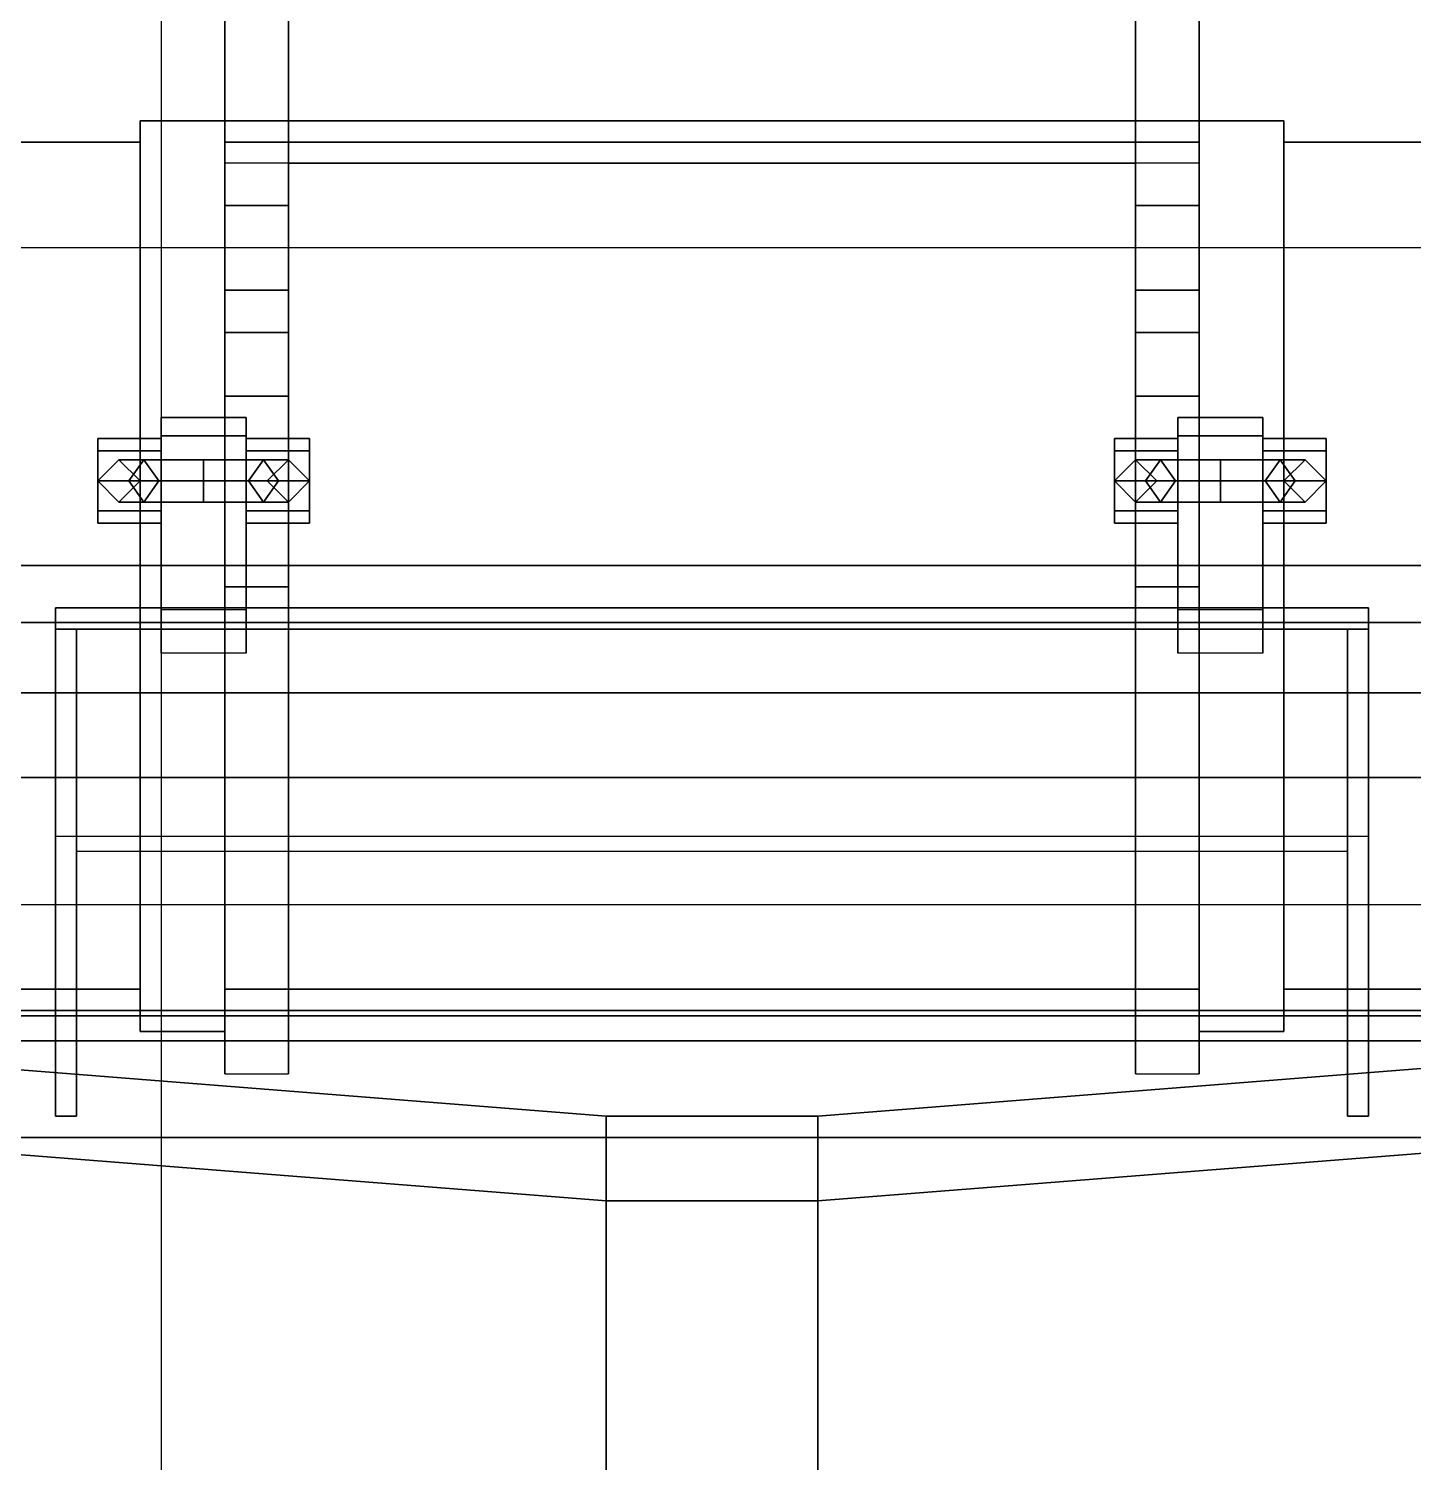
# Model space of a CAD drawing. Header units: millimetres. Extents: x -0.9 to 1.2, y -2.1 to 13.
# Drawn here: x -0.323 to 0.331, y 1.447 to 2.124 of the extents above; entities that cross this region are included whole.
import ezdxf

# ---------------------------------------------------------------- set-up
doc = ezdxf.new("R2010")
doc.units = ezdxf.units.MM
for name, color, linetype in [('back_35', 2, 'Continuous'), ('back_h39', 2, 'Continuous'), ('tail', 6, 'Continuous'), ('tent', 3, 'Continuous'), ('tmp', 4, 'Continuous')]:
    doc.layers.add(name, color=color, linetype=linetype)

msp = doc.modelspace()

# ---------------------------------------------------------------- linework, layer by layer
for points in [[(-0.22, 1.93121, 0.49121), (-0.22, 1.94, 0.47), (-0.26, 1.94, 0.47), (-0.26, 1.93121, 0.49121)], [(-0.22, 1.94, 0.47), (-0.22, 1.93121, 0.44879), (-0.26, 1.93121, 0.44879), (-0.26, 1.94, 0.47)], [(-0.26, 1.93121, 0.49121), (-0.26, 1.94, 0.47), (-0.26, 1.93, 0.47), (-0.26, 1.92414, 0.48414)], [(-0.26, 1.94, 0.47), (-0.26, 1.93121, 0.44879), (-0.26, 1.92414, 0.45586), (-0.26, 1.93, 0.47)], [(-0.22, 1.94, 0.47), (-0.22, 1.93121, 0.49121), (-0.22, 1.92414, 0.48414), (-0.22, 1.93, 0.47)], [(-0.22, 1.93121, 0.44879), (-0.22, 1.94, 0.47), (-0.22, 1.93, 0.47), (-0.22, 1.92414, 0.45586)], [(0.26, 1.93121, 0.49121), (0.26, 1.94, 0.47), (0.22, 1.94, 0.47), (0.22, 1.93121, 0.49121)], [(0.26, 1.94, 0.47), (0.26, 1.93121, 0.44879), (0.22, 1.93121, 0.44879), (0.22, 1.94, 0.47)], [(0.22, 1.93121, 0.49121), (0.22, 1.94, 0.47), (0.22, 1.93, 0.47), (0.22, 1.92414, 0.48414)], [(0.22, 1.94, 0.47), (0.22, 1.93121, 0.44879), (0.22, 1.92414, 0.45586), (0.22, 1.93, 0.47)], [(0.26, 1.94, 0.47), (0.26, 1.93121, 0.49121), (0.26, 1.92414, 0.48414), (0.26, 1.93, 0.47)], [(0.26, 1.93121, 0.44879), (0.26, 1.94, 0.47), (0.26, 1.93, 0.47), (0.26, 1.92414, 0.45586)], [(-0.26, 1.92414, 0.48414), (-0.26, 1.93, 0.47), (-0.29, 1.93, 0.47), (-0.29, 1.92414, 0.48414)], [(-0.26, 1.93, 0.47), (-0.26, 1.92414, 0.45586), (-0.29, 1.92414, 0.45586), (-0.29, 1.93, 0.47)], [(-0.29, 1.92414, 0.48414), (-0.29, 1.93, 0.47), (-0.29, 1.92414, 0.45586), (-0.29, 1.91, 0.45)], [(-0.22, 1.91, 0.5), (-0.22, 1.93121, 0.49121), (-0.26, 1.93121, 0.49121), (-0.26, 1.91, 0.5)], [(-0.22, 1.93121, 0.44879), (-0.22, 1.91, 0.44), (-0.26, 1.91, 0.44), (-0.26, 1.93121, 0.44879)], [(-0.26, 1.91, 0.5), (-0.26, 1.93121, 0.49121), (-0.26, 1.92414, 0.48414), (-0.26, 1.91, 0.49)], [(-0.26, 1.93121, 0.44879), (-0.26, 1.91, 0.44), (-0.26, 1.91, 0.45), (-0.26, 1.92414, 0.45586)], [(-0.22, 1.93121, 0.49121), (-0.22, 1.91, 0.5), (-0.22, 1.91, 0.49), (-0.22, 1.92414, 0.48414)], [(-0.22, 1.91, 0.44), (-0.22, 1.93121, 0.44879), (-0.22, 1.92414, 0.45586), (-0.22, 1.91, 0.45)], [(-0.19, 1.92414, 0.48414), (-0.19, 1.93, 0.47), (-0.22, 1.93, 0.47), (-0.22, 1.92414, 0.48414)], [(-0.19, 1.93, 0.47), (-0.19, 1.92414, 0.45586), (-0.22, 1.92414, 0.45586), (-0.22, 1.93, 0.47)], [(-0.19, 1.89586, 0.48414), (-0.19, 1.91, 0.45), (-0.19, 1.92414, 0.45586), (-0.19, 1.93, 0.47)], [(-0.19, 1.91, 0.49), (-0.19, 1.89586, 0.48414), (-0.19, 1.93, 0.47), (-0.19, 1.92414, 0.48414)], [(0.22, 1.92414, 0.48414), (0.22, 1.93, 0.47), (0.19, 1.93, 0.47), (0.19, 1.92414, 0.48414)], [(0.22, 1.93, 0.47), (0.22, 1.92414, 0.45586), (0.19, 1.92414, 0.45586), (0.19, 1.93, 0.47)], [(0.19, 1.92414, 0.48414), (0.19, 1.93, 0.47), (0.19, 1.92414, 0.45586), (0.19, 1.91, 0.45)], [(0.26, 1.91, 0.5), (0.26, 1.93121, 0.49121), (0.22, 1.93121, 0.49121), (0.22, 1.91, 0.5)], [(0.26, 1.93121, 0.44879), (0.26, 1.91, 0.44), (0.22, 1.91, 0.44), (0.22, 1.93121, 0.44879)], [(0.22, 1.91, 0.5), (0.22, 1.93121, 0.49121), (0.22, 1.92414, 0.48414), (0.22, 1.91, 0.49)], [(0.22, 1.93121, 0.44879), (0.22, 1.91, 0.44), (0.22, 1.91, 0.45), (0.22, 1.92414, 0.45586)], [(0.26, 1.93121, 0.49121), (0.26, 1.91, 0.5), (0.26, 1.91, 0.49), (0.26, 1.92414, 0.48414)], [(0.26, 1.91, 0.44), (0.26, 1.93121, 0.44879), (0.26, 1.92414, 0.45586), (0.26, 1.91, 0.45)], [(0.29, 1.92414, 0.48414), (0.29, 1.93, 0.47), (0.26, 1.93, 0.47), (0.26, 1.92414, 0.48414)], [(0.29, 1.93, 0.47), (0.29, 1.92414, 0.45586), (0.26, 1.92414, 0.45586), (0.26, 1.93, 0.47)], [(0.29, 1.89586, 0.48414), (0.29, 1.91, 0.45), (0.29, 1.92414, 0.45586), (0.29, 1.93, 0.47)], [(0.29, 1.91, 0.49), (0.29, 1.89586, 0.48414), (0.29, 1.93, 0.47), (0.29, 1.92414, 0.48414)], [(-0.26, 1.91, 0.49), (-0.26, 1.92414, 0.48414), (-0.29, 1.92414, 0.48414), (-0.29, 1.91, 0.49)], [(-0.26, 1.92414, 0.45586), (-0.26, 1.91, 0.45), (-0.29, 1.91, 0.45), (-0.29, 1.92414, 0.45586)], [(-0.29, 1.91, 0.49), (-0.29, 1.92414, 0.48414), (-0.29, 1.89, 0.47), (-0.29, 1.89586, 0.48414)], [(-0.29, 1.92414, 0.48414), (-0.29, 1.91, 0.45), (-0.29, 1.89586, 0.45586), (-0.29, 1.89, 0.47)], [(-0.19, 1.91, 0.49), (-0.19, 1.92414, 0.48414), (-0.22, 1.92414, 0.48414), (-0.22, 1.91, 0.49)], [(-0.19, 1.92414, 0.45586), (-0.19, 1.91, 0.45), (-0.22, 1.91, 0.45), (-0.22, 1.92414, 0.45586)], [(0.22, 1.91, 0.49), (0.22, 1.92414, 0.48414), (0.19, 1.92414, 0.48414), (0.19, 1.91, 0.49)], [(0.22, 1.92414, 0.45586), (0.22, 1.91, 0.45), (0.19, 1.91, 0.45), (0.19, 1.92414, 0.45586)], [(0.19, 1.91, 0.49), (0.19, 1.92414, 0.48414), (0.19, 1.89, 0.47), (0.19, 1.89586, 0.48414)], [(0.19, 1.92414, 0.48414), (0.19, 1.91, 0.45), (0.19, 1.89586, 0.45586), (0.19, 1.89, 0.47)], [(0.29, 1.91, 0.49), (0.29, 1.92414, 0.48414), (0.26, 1.92414, 0.48414), (0.26, 1.91, 0.49)], [(0.29, 1.92414, 0.45586), (0.29, 1.91, 0.45), (0.26, 1.91, 0.45), (0.26, 1.92414, 0.45586)], [(-0.28, 1.92, 0.39), (-0.29, 1.91, 0.39), (-0.29, 1.91, 0.45), (-0.28, 1.92, 0.46)], [(-0.26828, 1.92, 0.36172), (-0.27536, 1.91, 0.35464), (-0.29, 1.91, 0.39), (-0.28, 1.92, 0.39)], [(-0.27, 1.91, 0.39), (-0.28, 1.92, 0.39), (-0.28, 1.92, 0.46), (-0.27, 1.91, 0.45)], [(-0.26121, 1.91, 0.36879), (-0.26828, 1.92, 0.36172), (-0.28, 1.92, 0.39), (-0.27, 1.91, 0.39)], [(-0.24, 1.92, 0.35), (-0.24, 1.91, 0.34), (-0.27536, 1.91, 0.35464), (-0.26828, 1.92, 0.36172)], [(-0.24, 1.91, 0.36), (-0.24, 1.92, 0.35), (-0.26828, 1.92, 0.36172), (-0.26121, 1.91, 0.36879)], [(-0.21879, 1.91, 0.36879), (-0.21172, 1.92, 0.36172), (-0.24, 1.92, 0.35), (-0.24, 1.91, 0.36)], [(-0.21172, 1.92, 0.36172), (-0.20464, 1.91, 0.35464), (-0.24, 1.91, 0.34), (-0.24, 1.92, 0.35)], [(-0.21, 1.91, 0.39), (-0.2, 1.92, 0.39), (-0.21172, 1.92, 0.36172), (-0.21879, 1.91, 0.36879)], [(-0.2, 1.92, 0.39), (-0.19, 1.91, 0.39), (-0.20464, 1.91, 0.35464), (-0.21172, 1.92, 0.36172)], [(-0.2, 1.92, 0.39), (-0.21, 1.91, 0.39), (-0.21, 1.91, 0.45), (-0.2, 1.92, 0.46)], [(-0.19, 1.91, 0.39), (-0.2, 1.92, 0.39), (-0.2, 1.92, 0.46), (-0.19, 1.91, 0.45)], [(0.21172, 1.92, 0.36172), (0.20464, 1.91, 0.35464), (0.19, 1.91, 0.39), (0.2, 1.92, 0.39)], [(0.2, 1.92, 0.39), (0.19, 1.91, 0.39), (0.19, 1.91, 0.45), (0.2, 1.92, 0.46)], [(0.21879, 1.91, 0.36879), (0.21172, 1.92, 0.36172), (0.2, 1.92, 0.39), (0.21, 1.91, 0.39)], [(0.21, 1.91, 0.39), (0.2, 1.92, 0.39), (0.2, 1.92, 0.46), (0.21, 1.91, 0.45)], [(0.24, 1.92, 0.35), (0.24, 1.91, 0.34), (0.20464, 1.91, 0.35464), (0.21172, 1.92, 0.36172)], [(0.24, 1.91, 0.36), (0.24, 1.92, 0.35), (0.21172, 1.92, 0.36172), (0.21879, 1.91, 0.36879)], [(0.26121, 1.91, 0.36879), (0.26828, 1.92, 0.36172), (0.24, 1.92, 0.35), (0.24, 1.91, 0.36)], [(0.26828, 1.92, 0.36172), (0.27536, 1.91, 0.35464), (0.24, 1.91, 0.34), (0.24, 1.92, 0.35)], [(0.27, 1.91, 0.39), (0.28, 1.92, 0.39), (0.26828, 1.92, 0.36172), (0.26121, 1.91, 0.36879)], [(0.28, 1.92, 0.39), (0.29, 1.91, 0.39), (0.27536, 1.91, 0.35464), (0.26828, 1.92, 0.36172)], [(0.28, 1.92, 0.39), (0.27, 1.91, 0.39), (0.27, 1.91, 0.45), (0.28, 1.92, 0.46)], [(0.29, 1.91, 0.39), (0.28, 1.92, 0.39), (0.28, 1.92, 0.46), (0.29, 1.91, 0.45)], [(-0.29, 1.91, 0.39), (-0.28, 1.9, 0.39), (-0.28, 1.9, 0.46), (-0.29, 1.91, 0.45)], [(-0.27536, 1.91, 0.35464), (-0.26828, 1.9, 0.36172), (-0.28, 1.9, 0.39), (-0.29, 1.91, 0.39)], [(-0.26, 1.89586, 0.48414), (-0.26, 1.91, 0.49), (-0.29, 1.91, 0.49), (-0.29, 1.89586, 0.48414)], [(-0.26, 1.91, 0.45), (-0.26, 1.89586, 0.45586), (-0.29, 1.89586, 0.45586), (-0.29, 1.91, 0.45)], [(-0.28, 1.9, 0.39), (-0.27, 1.91, 0.39), (-0.27, 1.91, 0.45), (-0.28, 1.9, 0.46)], [(-0.26828, 1.9, 0.36172), (-0.26121, 1.91, 0.36879), (-0.27, 1.91, 0.39), (-0.28, 1.9, 0.39)], [(-0.24, 1.91, 0.34), (-0.24, 1.9, 0.35), (-0.26828, 1.9, 0.36172), (-0.27536, 1.91, 0.35464)], [(-0.24, 1.9, 0.35), (-0.24, 1.91, 0.36), (-0.26121, 1.91, 0.36879), (-0.26828, 1.9, 0.36172)], [(-0.26, 1.84931, 0.54), (-0.26, 1.91, 0.5), (-0.26, 1.91, 0.49), (-0.26, 1.89586, 0.48414)], [(-0.26, 1.91, 0.44), (-0.26, 1.82862, 0.44), (-0.26, 1.89586, 0.45586), (-0.26, 1.91, 0.45)], [(-0.22, 1.91, 0.44), (-0.22, 1.82862, 0.44), (-0.26, 1.82862, 0.44), (-0.26, 1.91, 0.44)], [(-0.22, 1.84931, 0.54), (-0.22, 1.91, 0.5), (-0.26, 1.91, 0.5), (-0.26, 1.84931, 0.54)], [(-0.20464, 1.91, 0.35464), (-0.21172, 1.9, 0.36172), (-0.24, 1.9, 0.35), (-0.24, 1.91, 0.34)], [(-0.21172, 1.9, 0.36172), (-0.21879, 1.91, 0.36879), (-0.24, 1.91, 0.36), (-0.24, 1.9, 0.35)], [(-0.22, 1.89586, 0.48414), (-0.22, 1.91, 0.49), (-0.22, 1.91, 0.5), (-0.22, 1.84931, 0.54)], [(-0.22, 1.91, 0.45), (-0.22, 1.89586, 0.45586), (-0.22, 1.82862, 0.44), (-0.22, 1.91, 0.44)], [(-0.19, 1.89586, 0.48414), (-0.19, 1.91, 0.49), (-0.22, 1.91, 0.49), (-0.22, 1.89586, 0.48414)], [(-0.19, 1.91, 0.45), (-0.19, 1.89586, 0.45586), (-0.22, 1.89586, 0.45586), (-0.22, 1.91, 0.45)], [(-0.2, 1.9, 0.39), (-0.21, 1.91, 0.39), (-0.21879, 1.91, 0.36879), (-0.21172, 1.9, 0.36172)], [(-0.19, 1.91, 0.39), (-0.2, 1.9, 0.39), (-0.21172, 1.9, 0.36172), (-0.20464, 1.91, 0.35464)], [(-0.21, 1.91, 0.39), (-0.2, 1.9, 0.39), (-0.2, 1.9, 0.46), (-0.21, 1.91, 0.45)], [(-0.2, 1.9, 0.39), (-0.19, 1.91, 0.39), (-0.19, 1.91, 0.45), (-0.2, 1.9, 0.46)], [(-0.19, 1.89586, 0.48414), (-0.19, 1.89, 0.47), (-0.19, 1.89586, 0.45586), (-0.19, 1.91, 0.45)], [(0.20464, 1.91, 0.35464), (0.21172, 1.9, 0.36172), (0.2, 1.9, 0.39), (0.19, 1.91, 0.39)], [(0.19, 1.91, 0.39), (0.2, 1.9, 0.39), (0.2, 1.9, 0.46), (0.19, 1.91, 0.45)], [(0.22, 1.89586, 0.48414), (0.22, 1.91, 0.49), (0.19, 1.91, 0.49), (0.19, 1.89586, 0.48414)], [(0.22, 1.91, 0.45), (0.22, 1.89586, 0.45586), (0.19, 1.89586, 0.45586), (0.19, 1.91, 0.45)], [(0.21172, 1.9, 0.36172), (0.21879, 1.91, 0.36879), (0.21, 1.91, 0.39), (0.2, 1.9, 0.39)], [(0.2, 1.9, 0.39), (0.21, 1.91, 0.39), (0.21, 1.91, 0.45), (0.2, 1.9, 0.46)], [(0.24, 1.91, 0.34), (0.24, 1.9, 0.35), (0.21172, 1.9, 0.36172), (0.20464, 1.91, 0.35464)], [(0.24, 1.9, 0.35), (0.24, 1.91, 0.36), (0.21879, 1.91, 0.36879), (0.21172, 1.9, 0.36172)], [(0.26, 1.84931, 0.54), (0.26, 1.91, 0.5), (0.22, 1.91, 0.5), (0.22, 1.84931, 0.54)], [(0.26, 1.91, 0.44), (0.26, 1.82862, 0.44), (0.22, 1.82862, 0.44), (0.22, 1.91, 0.44)], [(0.22, 1.91, 0.44), (0.22, 1.82862, 0.44), (0.22, 1.89586, 0.45586), (0.22, 1.91, 0.45)], [(0.22, 1.84931, 0.54), (0.22, 1.91, 0.5), (0.22, 1.91, 0.49), (0.22, 1.89586, 0.48414)], [(0.27536, 1.91, 0.35464), (0.26828, 1.9, 0.36172), (0.24, 1.9, 0.35), (0.24, 1.91, 0.34)], [(0.26828, 1.9, 0.36172), (0.26121, 1.91, 0.36879), (0.24, 1.91, 0.36), (0.24, 1.9, 0.35)], [(0.29, 1.89586, 0.48414), (0.29, 1.91, 0.49), (0.26, 1.91, 0.49), (0.26, 1.89586, 0.48414)], [(0.29, 1.91, 0.45), (0.29, 1.89586, 0.45586), (0.26, 1.89586, 0.45586), (0.26, 1.91, 0.45)], [(0.26, 1.91, 0.45), (0.26, 1.89586, 0.45586), (0.26, 1.82862, 0.44), (0.26, 1.91, 0.44)], [(0.26, 1.89586, 0.48414), (0.26, 1.91, 0.49), (0.26, 1.91, 0.5), (0.26, 1.84931, 0.54)], [(0.28, 1.9, 0.39), (0.27, 1.91, 0.39), (0.26121, 1.91, 0.36879), (0.26828, 1.9, 0.36172)], [(0.29, 1.91, 0.39), (0.28, 1.9, 0.39), (0.26828, 1.9, 0.36172), (0.27536, 1.91, 0.35464)], [(0.27, 1.91, 0.39), (0.28, 1.9, 0.39), (0.28, 1.9, 0.46), (0.27, 1.91, 0.45)], [(0.28, 1.9, 0.39), (0.29, 1.91, 0.39), (0.29, 1.91, 0.45), (0.28, 1.9, 0.46)], [(0.29, 1.89586, 0.48414), (0.29, 1.89, 0.47), (0.29, 1.89586, 0.45586), (0.29, 1.91, 0.45)], [(-0.26, 1.89, 0.47), (-0.26, 1.89586, 0.48414), (-0.29, 1.89586, 0.48414), (-0.29, 1.89, 0.47)], [(-0.26, 1.89586, 0.45586), (-0.26, 1.89, 0.47), (-0.29, 1.89, 0.47), (-0.29, 1.89586, 0.45586)], [(-0.26, 1.84931, 0.54), (-0.26, 1.84931, 0.54), (-0.26, 1.89586, 0.48414), (-0.26, 1.89, 0.47)], [(-0.26, 1.89586, 0.45586), (-0.26, 1.84931, 0.54), (-0.26, 1.89, 0.47), (-0.26, 1.89586, 0.45586)], [(-0.26, 1.82862, 0.44), (-0.26, 1.82862, 0.44), (-0.26, 1.84931, 0.54), (-0.26, 1.89586, 0.45586)], [(-0.22, 1.89586, 0.45586), (-0.22, 1.89, 0.47), (-0.22, 1.84931, 0.54), (-0.22, 1.89586, 0.45586)], [(-0.22, 1.89586, 0.45586), (-0.22, 1.84931, 0.54), (-0.22, 1.82862, 0.44)], [(-0.19, 1.89, 0.47), (-0.19, 1.89586, 0.48414), (-0.22, 1.89586, 0.48414), (-0.22, 1.89, 0.47)], [(-0.19, 1.89586, 0.45586), (-0.19, 1.89, 0.47), (-0.22, 1.89, 0.47), (-0.22, 1.89586, 0.45586)], [(0.22, 1.89, 0.47), (0.22, 1.89586, 0.48414), (0.19, 1.89586, 0.48414), (0.19, 1.89, 0.47)], [(0.22, 1.89586, 0.45586), (0.22, 1.89, 0.47), (0.19, 1.89, 0.47), (0.19, 1.89586, 0.45586)], [(0.22, 1.82862, 0.44), (0.22, 1.82862, 0.44), (0.22, 1.84931, 0.54), (0.22, 1.89586, 0.45586)], [(0.22, 1.89586, 0.45586), (0.22, 1.84931, 0.54), (0.22, 1.89, 0.47), (0.22, 1.89586, 0.45586)], [(0.22, 1.84931, 0.54), (0.22, 1.84931, 0.54), (0.22, 1.89586, 0.48414), (0.22, 1.89, 0.47)], [(0.29, 1.89, 0.47), (0.29, 1.89586, 0.48414), (0.26, 1.89586, 0.48414), (0.26, 1.89, 0.47)], [(0.29, 1.89586, 0.45586), (0.29, 1.89, 0.47), (0.26, 1.89, 0.47), (0.26, 1.89586, 0.45586)], [(0.26, 1.89586, 0.45586), (0.26, 1.84931, 0.54), (0.26, 1.82862, 0.44)], [(0.26, 1.89586, 0.45586), (0.26, 1.89, 0.47), (0.26, 1.84931, 0.54), (0.26, 1.89586, 0.45586)], [(0.36, 1.87, 0.64), (0.36, 1.81, 0.35), (-0.36, 1.81, 0.35), (-0.36, 1.87, 0.64)], [(0.36, 1.84308, 0.71), (0.36, 1.87, 0.64), (-0.36, 1.87, 0.64), (-0.36, 1.84308, 0.71)], [(0.63, 1.77, 0.89), (0.36, 1.84308, 0.71), (-0.36, 1.84308, 0.71), (-0.63, 1.77, 0.89)], [(0.63, 1.81, 0.35), (0.53, -1.58, 0.35), (-0.53, -1.58, 0.35), (-0.63, 1.81, 0.35)]]:
    msp.add_3dface(points)
at = {"layer": 'back_35'}
for points in [[(0.31, 1.84, 1.01), (0.31, 1.85, 1), (-0.31, 1.85, 1), (-0.31, 1.84, 1.01)], [(0.31, 1.85, 1), (0.31, 1.74211, 0.93706), (-0.31, 1.74211, 0.93706), (-0.31, 1.85, 1)], [(-0.31, 1.85, 1), (-0.31, 1.74211, 0.93706), (-0.31, 1.73514, 0.94883), (-0.31, 1.84, 1.01)], [(0.31, 1.84, 1.01), (0.31, 1.73514, 0.94883), (0.31, 1.74211, 0.93706), (0.31, 1.85, 1)], [(-0.31, 1.84, 1.01), (-0.31, 1.73514, 0.94883), (-0.31, 1.61, 1.16)], [(-0.31, 1.61, 1.16), (-0.3, 1.61, 1.16), (-0.3, 1.84, 1.01), (-0.31, 1.84, 1.01)], [(-0.3, 1.84, 1.01), (-0.3, 1.73514, 0.94883), (0.3, 1.73514, 0.94883), (0.3, 1.84, 1.01)], [(-0.3, 1.61, 1.16), (-0.3, 1.61, 1.16), (-0.3, 1.73514, 0.94883), (-0.3, 1.84, 1.01)], [(0.3, 1.61, 1.16), (0.31, 1.61, 1.16), (0.31, 1.84, 1.01), (0.3, 1.84, 1.01)], [(0.3, 1.84, 1.01), (0.3, 1.73514, 0.94883), (0.3, 1.61, 1.16)], [(0.31, 1.61, 1.16), (0.31, 1.61, 1.16), (0.31, 1.73514, 0.94883), (0.31, 1.84, 1.01)], [(-0.63, 1.77, 0.89), (-0.54, 1.65741, 1.08), (0.54, 1.65741, 1.08), (0.63, 1.77, 0.89)], [(-0.54, 1.65741, 1.08), (-0.5, 1.64556, 1.1), (0.5, 1.64556, 1.1), (0.54, 1.65741, 1.08)], [(-0.5, 1.64556, 1.1), (-0.05, 1.61, 1.16), (0.05, 1.61, 1.16), (0.5, 1.64556, 1.1)], [(-0.5, 1.64556, 1.1), (-0.5, 1.60556, 1.12), (-0.05, 1.57, 1.18), (-0.05, 1.61, 1.16)], [(0.05, 1.61, 1.16), (0.05, 1.57, 1.18), (0.5, 1.60556, 1.12), (0.5, 1.64556, 1.1)], [(-0.5, 1.60556, 1.12), (-0.6, 0.53, 1.34), (-0.6, 0.53, 1.34), (-0.05, 0.77, 1.34)], [(-0.5, 1.60556, 1.12), (-0.05, 0.77, 1.34), (-0.05, 0.77, 1.34), (-0.05, 1.57, 1.18)], [(-0.31, 1.61, 1.16), (-0.3, 1.61, 1.16), (-0.3, 1.61, 1.16), (-0.31, 1.61, 1.16)], [(-0.05, 1.61, 1.16), (-0.05, 1.57, 1.18), (0.05, 1.57, 1.18), (0.05, 1.61, 1.16)], [(0.05, 1.57, 1.18), (0.05, 0.77, 1.34), (0.05, 0.77, 1.34), (0.5, 1.60556, 1.12)], [(0.05, 0.77, 1.34), (0.61, 0.53, 1.34), (0.61, 0.53, 1.34), (0.5, 1.60556, 1.12)], [(0.3, 1.61, 1.16), (0.31, 1.61, 1.16), (0.31, 1.61, 1.16), (0.3, 1.61, 1.16)], [(-0.05, 1.57, 1.18), (-0.05, 0.77, 1.34), (0.05, 0.77, 1.34), (0.05, 1.57, 1.18)]]:
    msp.add_3dface(points, dxfattribs=at)
at = {"layer": 'back_h39'}
for points in [[(-0.63, 1.77, 0.89), (-0.56, 1.6, 1.28), (0.56, 1.6, 1.28), (0.63, 1.77, 0.89)], [(-0.56, 1.6, 1.28), (-0.56, 0.77, 1.34), (0.56, 0.77, 1.34), (0.56, 1.6, 1.28)]]:
    msp.add_3dface(points, dxfattribs=at)
at = {"layer": 'tail'}
for points in [[(-0.23, 1.86, 1.08), (-0.23, 1.63, 1.19), (-0.23, 2.53, 1.04), (-0.23, 2.19, 1.01)], [(-0.23, 2.53, 1.04), (-0.23, 1.63, 1.19), (-0.2, 1.63, 1.19), (-0.2, 2.53, 1.04)], [(-0.2, 2.19, 1.01), (-0.2, 2.53, 1.04), (-0.2, 1.63, 1.19), (-0.2, 1.86, 1.08)], [(0.2, 2.53, 1.04), (0.2, 1.63, 1.19), (0.23, 1.63, 1.19), (0.23, 2.53, 1.04)], [(0.2, 1.86, 1.08), (0.2, 1.63, 1.19), (0.2, 2.53, 1.04), (0.2, 2.19, 1.01)], [(0.23, 2.19, 1.01), (0.23, 2.53, 1.04), (0.23, 1.63, 1.19), (0.23, 1.86, 1.08)], [(-0.28121, 2.43387, 1), (-0.29992, 2.44094, 0.98), (-0.51907, 1.86097, 0.98), (-0.50036, 1.8539, 1)], [(-0.29992, 2.44094, 0.98), (-0.28121, 2.43387, 0.96), (-0.50036, 1.8539, 0.96), (-0.51907, 1.86097, 0.98)], [(0.28121, 2.43387, 0.96), (0.29992, 2.44094, 0.98), (0.51907, 1.86097, 0.98), (0.50036, 1.8539, 0.96)], [(0.29992, 2.44094, 0.98), (0.28121, 2.43387, 1), (0.50036, 1.8539, 1), (0.51907, 1.86097, 0.98)], [(-0.2625, 2.4268, 0.98), (-0.28121, 2.43387, 1), (-0.50036, 1.8539, 1), (-0.48165, 1.84683, 0.98)], [(-0.28121, 2.43387, 0.96), (-0.2625, 2.4268, 0.98), (-0.48165, 1.84683, 0.98), (-0.50036, 1.8539, 0.96)], [(0.2625, 2.4268, 0.98), (0.28121, 2.43387, 0.96), (0.50036, 1.8539, 0.96), (0.48165, 1.84683, 0.98)], [(0.28121, 2.43387, 1), (0.2625, 2.4268, 0.98), (0.48165, 1.84683, 0.98), (0.50036, 1.8539, 1)], [(0.23, 2.28, 0.47), (0.23, 2.08, 0.42), (-0.23, 2.08, 0.42), (-0.23, 2.28, 0.47)], [(-0.23, 2.08, 0.42), (-0.23, 2.06, 0.44), (-0.23, 2.27, 0.49), (-0.23, 2.28, 0.47)], [(0.23, 2.27, 0.49), (0.23, 2.06, 0.44), (0.23, 2.08, 0.42), (0.23, 2.28, 0.47)], [(-0.23, 2.07, 0.52), (-0.23, 2.19, 0.52), (-0.23, 2.27, 0.49), (-0.23, 2.06, 0.44)], [(-0.2, 2.27, 0.49), (-0.2, 2.06, 0.44), (0.2, 2.06, 0.44), (0.2, 2.27, 0.49)], [(-0.2, 2.06, 0.44), (-0.2, 2.27, 0.49), (-0.2, 2.19, 0.52), (-0.2, 2.07, 0.52)], [(0.2, 2.07, 0.52), (0.2, 2.19, 0.52), (0.2, 2.27, 0.49), (0.2, 2.06, 0.44)], [(0.23, 2.06, 0.44), (0.23, 2.27, 0.49), (0.23, 2.19, 0.52), (0.23, 2.07, 0.52)], [(-0.23, 2.19, 0.52), (-0.23, 2.07, 0.52), (-0.2, 2.07, 0.52), (-0.2, 2.19, 0.52)], [(-0.23, 2, 0.7), (-0.23, 2.19, 0.7), (-0.2, 2.19, 0.7), (-0.2, 2, 0.7)], [(-0.23, 2.19, 0.77), (-0.23, 1.95, 0.77), (-0.2, 1.95, 0.77), (-0.2, 2.19, 0.77)], [(-0.23, 2, 0.7), (-0.23, 1.95, 0.77), (-0.23, 2.19, 0.77), (-0.23, 2.19, 0.7)], [(-0.23, 1.86, 1.08), (-0.23, 2.19, 1.01), (-0.2, 2.19, 1.01), (-0.2, 1.86, 1.08)], [(-0.2, 2.19, 0.7), (-0.2, 2.19, 0.77), (-0.2, 1.95, 0.77), (-0.2, 2, 0.7)], [(0.2, 2, 0.7), (0.2, 1.95, 0.77), (0.2, 2.19, 0.77), (0.2, 2.19, 0.7)], [(0.2, 2.19, 0.77), (0.2, 1.95, 0.77), (0.23, 1.95, 0.77), (0.23, 2.19, 0.77)], [(0.2, 1.86, 1.08), (0.2, 2.19, 1.01), (0.23, 2.19, 1.01), (0.23, 1.86, 1.08)], [(0.2, 2.19, 0.52), (0.2, 2.07, 0.52), (0.23, 2.07, 0.52), (0.23, 2.19, 0.52)], [(0.2, 2, 0.7), (0.2, 2.19, 0.7), (0.23, 2.19, 0.7), (0.23, 2, 0.7)], [(0.23, 2.19, 0.7), (0.23, 2.19, 0.77), (0.23, 1.95, 0.77), (0.23, 2, 0.7)], [(0.23, 2.08, 0.42), (0.23, 2.06, 0.44), (-0.23, 2.06, 0.44), (-0.23, 2.08, 0.42)], [(-0.23, 2.07, 0.52), (-0.23, 2.04, 0.54), (-0.2, 2.04, 0.54), (-0.2, 2.07, 0.52)], [(-0.23, 2.04, 0.54), (-0.23, 2.07, 0.52), (-0.23, 2.07, 0.52), (-0.23, 2.06, 0.44)], [(-0.2, 2.06, 0.44), (-0.2, 2.07, 0.52), (-0.2, 2.07, 0.52), (-0.2, 2.04, 0.54)], [(0.2, 2.04, 0.54), (0.2, 2.07, 0.52), (0.2, 2.07, 0.52), (0.2, 2.06, 0.44)], [(0.2, 2.07, 0.52), (0.2, 2.04, 0.54), (0.23, 2.04, 0.54), (0.23, 2.07, 0.52)], [(0.23, 2.06, 0.44), (0.23, 2.07, 0.52), (0.23, 2.07, 0.52), (0.23, 2.04, 0.54)], [(-0.23, 1.89, 0.44), (-0.23, 1.85, 0.71), (-0.23, 2.04, 0.54), (-0.23, 2.06, 0.44)], [(-0.2, 2.06, 0.44), (-0.2, 2.04, 0.54), (-0.2, 1.85, 0.71), (-0.2, 1.89, 0.44)], [(0.2, 1.89, 0.44), (0.2, 1.85, 0.71), (0.2, 2.04, 0.54), (0.2, 2.06, 0.44)], [(0.23, 2.06, 0.44), (0.23, 2.04, 0.54), (0.23, 1.85, 0.71), (0.23, 1.89, 0.44)], [(-0.23, 1.85, 0.71), (-0.23, 1.92, 0.79), (-0.23, 1.98, 0.68), (-0.23, 2.04, 0.54)], [(-0.23, 2.04, 0.54), (-0.23, 1.98, 0.68), (-0.2, 1.98, 0.68), (-0.2, 2.04, 0.54)], [(-0.2, 2.04, 0.54), (-0.2, 1.98, 0.68), (-0.2, 1.92, 0.79), (-0.2, 1.85, 0.71)], [(0.2, 2.04, 0.54), (0.2, 1.98, 0.68), (0.23, 1.98, 0.68), (0.23, 2.04, 0.54)], [(0.2, 1.85, 0.71), (0.2, 1.92, 0.79), (0.2, 1.98, 0.68), (0.2, 2.04, 0.54)], [(0.23, 2.04, 0.54), (0.23, 1.98, 0.68), (0.23, 1.92, 0.79), (0.23, 1.85, 0.71)], [(-0.23, 1.98, 0.68), (-0.23, 2, 0.7), (-0.2, 2, 0.7), (-0.2, 1.98, 0.68)], [(-0.23, 1.98, 0.68), (-0.23, 1.92, 0.79), (-0.23, 1.95, 0.77), (-0.23, 2, 0.7)], [(-0.2, 2, 0.7), (-0.2, 1.95, 0.77), (-0.2, 1.92, 0.79), (-0.2, 1.98, 0.68)], [(0.2, 1.98, 0.68), (0.2, 1.92, 0.79), (0.2, 1.95, 0.77), (0.2, 2, 0.7)], [(0.2, 1.98, 0.68), (0.2, 2, 0.7), (0.23, 2, 0.7), (0.23, 1.98, 0.68)], [(0.23, 2, 0.7), (0.23, 1.95, 0.77), (0.23, 1.92, 0.79), (0.23, 1.98, 0.68)], [(-0.23, 1.95, 0.77), (-0.23, 1.92, 0.79), (-0.2, 1.92, 0.79), (-0.2, 1.95, 0.77)], [(0.2, 1.95, 0.77), (0.2, 1.92, 0.79), (0.23, 1.92, 0.79), (0.23, 1.95, 0.77)], [(-0.23, 1.85, 0.71), (-0.23, 1.63, 1.19), (-0.23, 1.84, 1.06), (-0.23, 1.92, 0.79)], [(-0.23, 1.92, 0.79), (-0.23, 1.84, 1.06), (-0.2, 1.84, 1.06), (-0.2, 1.92, 0.79)], [(-0.2, 1.92, 0.79), (-0.2, 1.84, 1.06), (-0.2, 1.63, 1.19), (-0.2, 1.85, 0.71)], [(0.2, 1.92, 0.79), (0.2, 1.84, 1.06), (0.23, 1.84, 1.06), (0.23, 1.92, 0.79)], [(0.2, 1.85, 0.71), (0.2, 1.63, 1.19), (0.2, 1.84, 1.06), (0.2, 1.92, 0.79)], [(0.23, 1.92, 0.79), (0.23, 1.84, 1.06), (0.23, 1.63, 1.19), (0.23, 1.85, 0.71)], [(-0.23, 1.84, 1.06), (-0.23, 1.86, 1.08), (-0.2, 1.86, 1.08), (-0.2, 1.84, 1.06)], [(-0.23, 1.84, 1.06), (-0.23, 1.63, 1.19), (-0.23, 1.63, 1.19), (-0.23, 1.86, 1.08)], [(-0.2, 1.86, 1.08), (-0.2, 1.63, 1.19), (-0.2, 1.63, 1.19), (-0.2, 1.84, 1.06)], [(0.2, 1.84, 1.06), (0.2, 1.63, 1.19), (0.2, 1.63, 1.19), (0.2, 1.86, 1.08)], [(0.2, 1.84, 1.06), (0.2, 1.86, 1.08), (0.23, 1.86, 1.08), (0.23, 1.84, 1.06)], [(0.23, 1.86, 1.08), (0.23, 1.63, 1.19), (0.23, 1.63, 1.19), (0.23, 1.84, 1.06)]]:
    msp.add_3dface(points, dxfattribs=at)
at = {"layer": 'tent'}
for points in [[(-0.27, 2.07, 1.2), (-0.27, 1.66, 1.26), (-0.27, 1.65, 1.27), (-0.27, 2.08, 1.21)], [(-0.27, 2.07, 1.16), (-0.27, 2.07, 1.2), (-0.27, 2.08, 1.21), (-0.27, 2.08, 1.15)], [(-0.27, 2.02, 1.13), (-0.27, 2.07, 1.16), (-0.27, 2.08, 1.15), (-0.27, 2.02, 1.11)], [(-0.27, 2.02, 1.11), (-0.27, 2.08, 1.15), (-0.23, 2.08, 1.15), (-0.23, 2.02, 1.11)], [(-0.27, 2.08, 1.15), (-0.27, 2.08, 1.21), (-0.23, 2.08, 1.21), (-0.23, 2.08, 1.15)], [(-0.27, 2.08, 1.21), (-0.27, 1.65, 1.27), (-0.23, 1.65, 1.27), (-0.23, 2.08, 1.21)], [(-0.23, 2.08, 1.21), (-0.23, 1.65, 1.27), (-0.23, 1.66, 1.26), (-0.23, 2.07, 1.2)], [(-0.23, 2.08, 1.15), (-0.23, 2.08, 1.21), (-0.23, 2.07, 1.2), (-0.23, 2.07, 1.16)], [(-0.23, 2.02, 1.11), (-0.23, 2.08, 1.15), (-0.23, 2.07, 1.16), (-0.23, 2.02, 1.13)], [(0.23, 2.08, 1.21), (0.23, 1.65, 1.27), (0.27, 1.65, 1.27), (0.27, 2.08, 1.21)], [(0.23, 2.08, 1.15), (0.23, 2.08, 1.21), (0.27, 2.08, 1.21), (0.27, 2.08, 1.15)], [(0.23, 2.02, 1.11), (0.23, 2.08, 1.15), (0.27, 2.08, 1.15), (0.27, 2.02, 1.11)], [(0.23, 2.02, 1.13), (0.23, 2.07, 1.16), (0.23, 2.08, 1.15), (0.23, 2.02, 1.11)], [(0.23, 2.07, 1.16), (0.23, 2.07, 1.2), (0.23, 2.08, 1.21), (0.23, 2.08, 1.15)], [(0.23, 2.07, 1.2), (0.23, 1.66, 1.26), (0.23, 1.65, 1.27), (0.23, 2.08, 1.21)], [(0.27, 2.02, 1.11), (0.27, 2.08, 1.15), (0.27, 2.07, 1.16), (0.27, 2.02, 1.13)], [(0.27, 2.08, 1.15), (0.27, 2.08, 1.21), (0.27, 2.07, 1.2), (0.27, 2.07, 1.16)], [(0.27, 2.08, 1.21), (0.27, 1.65, 1.27), (0.27, 1.66, 1.26), (0.27, 2.07, 1.2)], [(-0.39, 2.07, 1.2), (-0.39, 1.66, 1.26), (-0.27, 1.66, 1.26), (-0.27, 2.07, 1.2)], [(-0.39, 2.02, 1.13), (-0.39, 2.07, 1.16), (-0.27, 2.07, 1.16), (-0.27, 2.02, 1.13)], [(-0.39, 2.07, 1.16), (-0.39, 2.07, 1.2), (-0.27, 2.07, 1.2), (-0.27, 2.07, 1.16)], [(-0.23, 2.07, 1.16), (-0.23, 2.07, 1.2), (0.23, 2.07, 1.2), (0.23, 2.07, 1.16)], [(-0.23, 2.02, 1.13), (-0.23, 2.07, 1.16), (0.23, 2.07, 1.16), (0.23, 2.02, 1.13)], [(-0.23, 2.07, 1.2), (-0.23, 1.66, 1.26), (0.23, 1.66, 1.26), (0.23, 2.07, 1.2)], [(0.27, 2.07, 1.2), (0.27, 1.66, 1.26), (0.39, 1.66, 1.26), (0.39, 2.07, 1.2)], [(0.27, 2.07, 1.16), (0.27, 2.07, 1.2), (0.39, 2.07, 1.2), (0.39, 2.07, 1.16)], [(0.27, 2.02, 1.13), (0.27, 2.07, 1.16), (0.39, 2.07, 1.16), (0.39, 2.02, 1.13)], [(-0.39, 1.67, 1.22), (-0.39, 1.71, 1.18), (-0.27, 1.71, 1.18), (-0.27, 1.67, 1.22)], [(-0.27, 1.67, 1.22), (-0.27, 1.71, 1.18), (-0.27, 1.71, 1.17), (-0.27, 1.66, 1.22)], [(-0.27, 1.66, 1.22), (-0.27, 1.71, 1.17), (-0.23, 1.71, 1.17), (-0.23, 1.66, 1.22)], [(-0.23, 1.67, 1.22), (-0.23, 1.71, 1.18), (0.23, 1.71, 1.18), (0.23, 1.67, 1.22)], [(-0.23, 1.66, 1.22), (-0.23, 1.71, 1.17), (-0.23, 1.71, 1.18), (-0.23, 1.67, 1.22)], [(0.23, 1.66, 1.22), (0.23, 1.71, 1.17), (0.27, 1.71, 1.17), (0.27, 1.66, 1.22)], [(0.23, 1.67, 1.22), (0.23, 1.71, 1.18), (0.23, 1.71, 1.17), (0.23, 1.66, 1.22)], [(0.27, 1.67, 1.22), (0.27, 1.71, 1.18), (0.39, 1.71, 1.18), (0.39, 1.67, 1.22)], [(0.27, 1.66, 1.22), (0.27, 1.71, 1.17), (0.27, 1.71, 1.18), (0.27, 1.67, 1.22)], [(-0.39, 1.66, 1.26), (-0.39, 1.67, 1.22), (-0.27, 1.67, 1.22), (-0.27, 1.66, 1.26)], [(-0.27, 1.66, 1.26), (-0.27, 1.67, 1.22), (-0.27, 1.66, 1.22), (-0.27, 1.65, 1.27)], [(-0.23, 1.66, 1.26), (-0.23, 1.67, 1.22), (0.23, 1.67, 1.22), (0.23, 1.66, 1.26)], [(-0.23, 1.65, 1.27), (-0.23, 1.66, 1.22), (-0.23, 1.67, 1.22), (-0.23, 1.66, 1.26)], [(0.23, 1.66, 1.26), (0.23, 1.67, 1.22), (0.23, 1.66, 1.22), (0.23, 1.65, 1.27)], [(0.27, 1.66, 1.26), (0.27, 1.67, 1.22), (0.39, 1.67, 1.22), (0.39, 1.66, 1.26)], [(0.27, 1.65, 1.27), (0.27, 1.66, 1.22), (0.27, 1.67, 1.22), (0.27, 1.66, 1.26)], [(-0.27, 1.65, 1.27), (-0.27, 1.66, 1.22), (-0.23, 1.66, 1.22), (-0.23, 1.65, 1.27)], [(0.23, 1.65, 1.27), (0.23, 1.66, 1.22), (0.27, 1.66, 1.22), (0.27, 1.65, 1.27)]]:
    msp.add_3dface(points, dxfattribs=at)
at = {"layer": 'tmp'}
for p in [(-0.26, 1.78, 13.47), (-0.26, 1.78, 13.45)]:
    msp.add_xline(p, (0, -1), dxfattribs=at)

doc.saveas('drawing.dxf')
